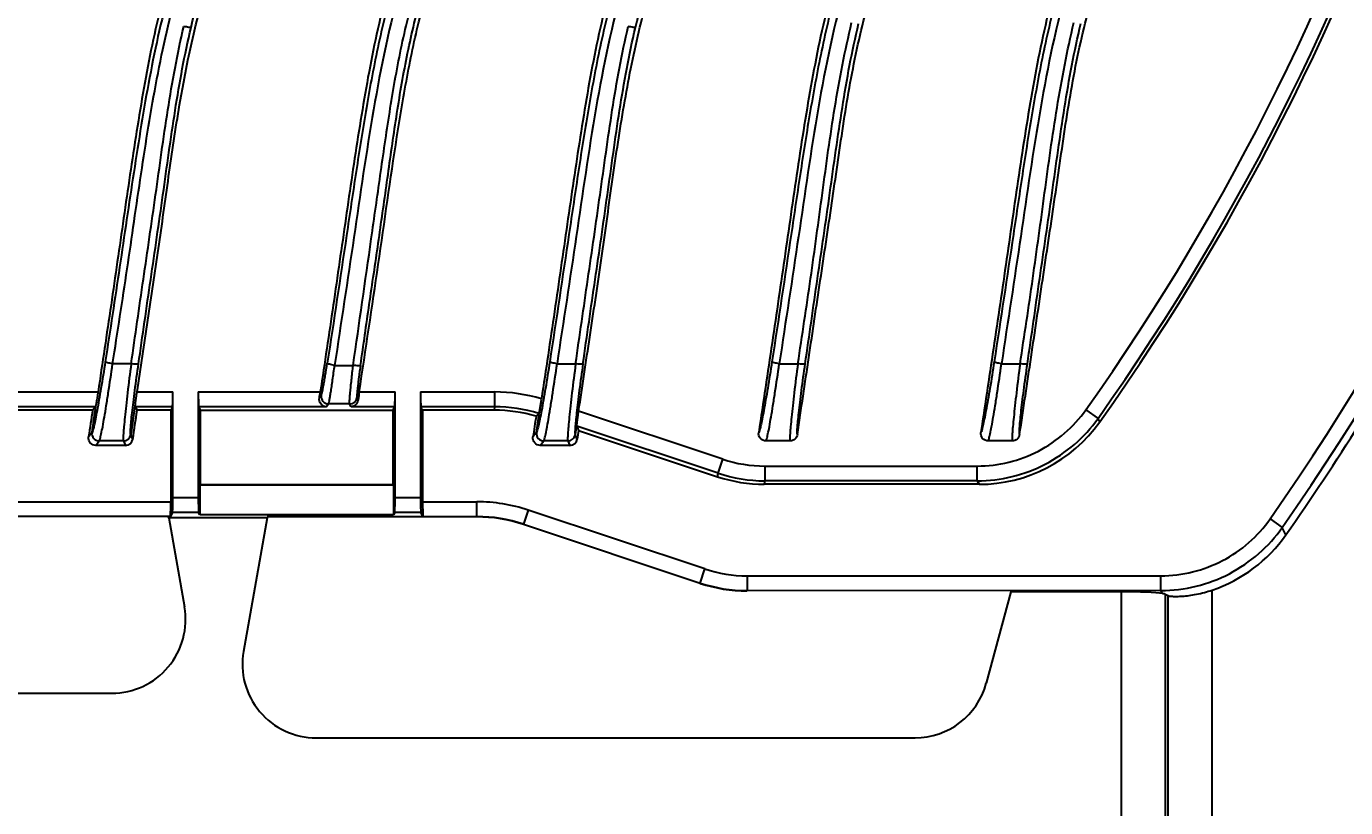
# Model space of a CAD drawing. Header units: millimetres. Extents: x 1205 to 2192, y -3369 to -2218.
# Drawn here: x 1909.9 to 1999.4, y -3177.8 to -3124.8 of the extents above; entities that cross this region are included whole.
import ezdxf

# ---------------------------------------------------------------- set-up
doc = ezdxf.new("R2010")
doc.units = ezdxf.units.MM
doc.header["$LTSCALE"] = 16.335
doc.header["$PDMODE"] = 3
doc.header["$PDSIZE"] = 0.3125
doc.linetypes.add('HIDDEN', pattern=[0.2, 0.1, -0.1])
doc.layers.get('0').update_dxf_attribs({"linetype": 'CONTINUOUS'})
doc.layers.get('Defpoints').update_dxf_attribs({"linetype": 'CONTINUOUS'})
doc.layers.add('DEFAULT_2', color=8, linetype='HIDDEN')
doc.layers.add('DIM', color=3, linetype='CONTINUOUS')
doc.styles.get("Standard").update_dxf_attribs({"font": 'txt', "width": 0.8})
doc.dimstyles.new('11', dxfattribs={"dimtxt": 10, "dimasz": 10, "dimexe": 0, "dimexo": 0, "dimgap": 0, "dimtad": 0, "dimzin": 0, "dimdsep": 46, "dimtxsty": 'Standard', "dimcen": 0, "dimclrd": 4, "dimclre": 4, "dimclrt": 6, "dimazin": 0, "dimtfac": 1, "dimtofl": 0, "dimtmove": 0, "dimatfit": 3, "dimfxl": 0, "dimtolj": 1, "dimtzin": 0, "dimarcsym": 0})

# ---------------------------------------------------------------- blocks, each defined once
blk = doc.blocks.new('*D209')
at = {"layer": 'Defpoints', "color": 0, "transparency": 16777216}
for p in [(1773.182, -3072.537), (2033.36, -3187.537), (2099.573, -3187.537)]:
    blk.add_point(p, dxfattribs=at)
at = {"layer": 'DIM', "color": 4, "lineweight": -2, "transparency": 16777216}
blk.add_line((2033.36, -3187.537), (2099.573, -3187.537), dxfattribs=at)
at = {"layer": 'DIM', "color": 6, "transparency": 16777216, "insert": (2109.173, -3187.537), "char_height": 6, "attachment_point": 5}
blk.add_mtext('\\A1;115.00', dxfattribs=at)
blk = doc.blocks.new('*D210')
at = {"layer": 'Defpoints', "color": 0, "transparency": 16777216}
for p in [(1773.182, -3072.537), (2039.182, -3232.537), (2099.573, -3232.537)]:
    blk.add_point(p, dxfattribs=at)
at = {"layer": 'DIM', "color": 4, "lineweight": -2, "transparency": 16777216}
blk.add_line((2039.182, -3232.537), (2099.573, -3232.537), dxfattribs=at)
at = {"layer": 'DIM', "color": 6, "transparency": 16777216, "insert": (2109.573, -3232.537), "char_height": 6, "attachment_point": 5}
blk.add_mtext('\\A1;160.00', dxfattribs=at)
blk = doc.blocks.new('*D212')
at = {"layer": 'Defpoints', "color": 0, "transparency": 16777216}
for p in [(1773.182, -3072.537), (2028.182, -3229.891), (2028.182, -3271.376)]:
    blk.add_point(p, dxfattribs=at)
at = {"layer": 'DIM', "color": 4, "lineweight": -2, "transparency": 16777216}
blk.add_line((2028.182, -3229.891), (2028.182, -3271.376), dxfattribs=at)
at = {"layer": 'DIM', "color": 6, "transparency": 16777216, "insert": (2028.182, -3282.576), "char_height": 6, "attachment_point": 5, "rotation": 90}
blk.add_mtext('\\A1;255.00', dxfattribs=at)

msp = doc.modelspace()

# ---------------------------------------------------------------- linework, layer by layer
at = {"color": 7, "linetype": 'Continuous'}
for p, q in [((1917.028, -3147.682), (1915.768, -3147.682)), ((1930.827, -3147.785), (1932.088, -3147.785)), ((1945.918, -3147.682), (1947.178, -3147.682)), ((1960.993, -3147.682), (1962.253, -3147.682)), ((1976.068, -3147.682), (1977.328, -3147.682)), ((1902.349, -3149.594), (1914.782, -3149.594)), ((1917.424, -3149.594), (1919.855, -3149.594)), ((1919.855, -3156.759), (1919.855, -3149.594)), ((1921.581, -3149.594), (1929.857, -3149.594)), ((1921.581, -3149.594), (1921.581, -3156.759)), ((1929.92, -3149.827), (1929.797, -3149.975)), ((1932.425, -3150.127), (1932.345, -3149.973)), ((1932.499, -3149.594), (1934.93, -3149.594)), ((1934.93, -3156.759), (1934.93, -3149.594)), ((1936.656, -3149.594), (1941.688, -3149.594)), ((1936.656, -3149.594), (1936.656, -3156.759)), ((1941.688, -3150.598), (1941.688, -3149.594)), ((1914.598, -3150.598), (1902.234, -3150.598)), ((1914.405, -3150.832), (1902.357, -3150.832)), ((1914.405, -3150.832), (1914.639, -3150.548)), ((1917.282, -3150.547), (1916.995, -3152.485)), ((1917.282, -3150.547), (1917.432, -3150.832)), ((1919.83, -3150.598), (1917.309, -3150.598)), ((1919.713, -3150.832), (1917.432, -3150.832)), ((1919.83, -3150.598), (1919.713, -3150.832)), ((1919.713, -3150.832), (1919.713, -3157.043)), ((1930.255, -3150.598), (1921.606, -3150.598)), ((1921.723, -3150.832), (1921.606, -3150.598)), ((1921.723, -3150.832), (1934.788, -3150.832)), ((1921.723, -3155.861), (1921.723, -3150.832)), ((1930.255, -3150.598), (1930.417, -3150.401)), ((1931.848, -3150.401), (1930.417, -3150.401)), ((1931.951, -3150.598), (1931.848, -3150.401)), ((1934.905, -3150.598), (1931.951, -3150.598)), ((1934.905, -3150.598), (1934.788, -3150.832)), ((1934.788, -3150.832), (1934.788, -3155.861)), ((1941.688, -3150.598), (1936.681, -3150.598)), ((1936.798, -3150.832), (1936.681, -3150.598)), ((1941.664, -3150.832), (1936.798, -3150.832)), ((1936.798, -3150.832), (1936.798, -3157.043)), ((1941.664, -3150.832), (1941.688, -3150.598)), ((1944.712, -3151.063), (1944.856, -3150.1)), ((1957.158, -3154.156), (1947.381, -3150.897)), ((1981.795, -3150.806), (1982.615, -3151.386)), ((1944.494, -3151.239), (1944.68, -3151.054)), ((1947.238, -3151.854), (1947.145, -3152.485)), ((1947.238, -3151.854), (1947.379, -3152.201)), ((1982.731, -3151.627), (1982.615, -3151.386)), ((1914.372, -3152.338), (1914.135, -3152.643)), ((1917.141, -3152.79), (1916.995, -3152.485)), ((1944.522, -3152.338), (1944.285, -3152.643)), ((1947.291, -3152.79), (1947.145, -3152.485)), ((1956.84, -3155.108), (1947.263, -3151.915)), ((1947.379, -3152.201), (1947.291, -3152.79)), ((1947.379, -3152.201), (1956.802, -3155.342)), ((1914.631, -3153.219), (1914.868, -3152.914)), ((1916.645, -3153.219), (1914.631, -3153.219)), ((1916.499, -3152.914), (1914.868, -3152.914)), ((1916.499, -3152.914), (1916.645, -3153.219)), ((1944.781, -3153.219), (1945.018, -3152.914)), ((1946.795, -3153.219), (1944.781, -3153.219)), ((1946.649, -3152.914), (1945.018, -3152.914)), ((1946.649, -3152.914), (1946.795, -3153.219)), ((1961.724, -3152.914), (1960.093, -3152.914)), ((1976.799, -3152.914), (1975.168, -3152.914)), ((1956.84, -3155.108), (1957.158, -3154.156)), ((1956.802, -3155.342), (1956.84, -3155.108)), ((1960.014, -3154.619), (1974.423, -3154.619)), ((1960.014, -3154.619), (1960.014, -3155.623)), ((1974.423, -3155.623), (1974.423, -3154.619)), ((1921.691, -3155.924), (1921.723, -3155.861)), ((1934.819, -3155.924), (1921.691, -3155.924)), ((1921.691, -3155.924), (1921.691, -3157.934)), ((1921.723, -3155.861), (1934.788, -3155.861)), ((1934.788, -3155.861), (1934.819, -3155.924)), ((1934.819, -3155.924), (1934.819, -3157.934)), ((1960.014, -3155.623), (1959.976, -3155.857)), ((1974.545, -3155.857), (1959.976, -3155.857)), ((1974.423, -3155.623), (1960.014, -3155.623)), ((1974.423, -3155.623), (1974.545, -3155.857)), ((1742.833, -3157.043), (1919.713, -3157.043)), ((1919.855, -3156.759), (1921.581, -3156.759)), ((1934.93, -3156.759), (1936.656, -3156.759)), ((1936.798, -3157.043), (1940.473, -3157.043)), ((1940.473, -3158.047), (1940.473, -3157.043)), ((1919.688, -3158.047), (1742.858, -3158.047)), ((1926.248, -3158.134), (1919.576, -3158.134)), ((1919.576, -3158.134), (1920.641, -3164.171)), ((1921.606, -3157.762), (1919.83, -3157.762)), ((1921.691, -3157.934), (1921.606, -3157.762)), ((1934.819, -3157.934), (1921.691, -3157.934)), ((1926.248, -3158.134), (1924.65, -3167.196)), ((1940.469, -3158.071), (1926.259, -3158.071)), ((1934.905, -3157.762), (1934.819, -3157.934)), ((1936.681, -3157.762), (1934.905, -3157.762)), ((1936.823, -3158.047), (1936.681, -3157.762)), ((1940.469, -3158.071), (1940.473, -3158.047)), ((1943.964, -3157.61), (1943.647, -3158.562)), ((1955.949, -3161.605), (1943.964, -3157.61)), ((1943.647, -3158.562), (1943.643, -3158.586)), ((1955.628, -3162.581), (1943.643, -3158.586)), ((1994.294, -3158.205), (1995.117, -3158.78)), ((1995.364, -3159.285), (1995.117, -3158.78)), ((1955.632, -3162.557), (1955.949, -3161.605)), ((1955.628, -3162.581), (1955.632, -3162.557)), ((1958.805, -3162.068), (1986.887, -3162.068)), ((1958.805, -3162.068), (1958.805, -3163.072)), ((1986.887, -3163.072), (1986.887, -3162.068)), ((1986.887, -3163.072), (1958.801, -3163.096)), ((1958.805, -3163.072), (1958.801, -3163.096)), ((1976.694, -3163.159), (1975.032, -3169.359)), ((1984.183, -3163.159), (1976.694, -3163.159)), ((1984.183, -3163.159), (1984.183, -3216.178)), ((1986.985, -3163.26), (1986.887, -3163.072)), ((1987.172, -3163.301), (1987.172, -3216.179)), ((1987.369, -3224.65), (1987.369, -3163.416)), ((1990.358, -3240.299), (1990.358, -3163.036)), ((1899.064, -3170.039), (1915.717, -3170.039)), ((1929.574, -3173.064), (1970.203, -3173.064))]:
    msp.add_line(p, q, dxfattribs=at)
for centre, radius, start, end in [((1850.061, -3057.537), 176.894, 325.08661, 34.91339), ((1850.061, -3057.537), 175.89, 325.08661, 34.91339), ((1850.061, -3057.537), 162.413, 324.70131, 35.29869), ((1850.061, -3057.537), 162.648, 324.65576, 35.34424), ((1850.061, -3057.537), 161.41, 324.70131, 35.29869), ((1903.001, -3145.584), 27.154, 350.69295, 351.50683), ((1930.418, -3149.898), 0.503, 171.86914, 269.86348), ((1931.847, -3149.898), 0.503, 270.07788, 351.43512), ((1956.572, -3153.192), 24.34, 171.49929, 172.76622), ((1941.694, -3160.591), 10.997, 73.25827, 90.03298), ((1941.657, -3160.919), 10.087, 73.66473, 89.95838), ((1941.694, -3160.593), 9.995, 72.61839, 90.03544), ((1974.545, -3145.822), 10.035, 269.99588, 324.65988), ((1850.061, -3057.537), 177.386, 324.99861, 327.92118), ((1914.87, -3152.41), 0.503, 171.88432, 269.86133), ((1916.497, -3152.409), 0.503, 270.07026, 351.4021), ((1945.02, -3152.41), 0.503, 171.88449, 269.8602), ((1916.645, -3152.717), 0.502, 269.99965, 351.61541), ((1946.795, -3152.717), 0.502, 269.99958, 351.61454), ((1960.016, -3145.572), 9.047, 251.58099, 269.98406), ((1960.025, -3145.519), 10.103, 251.62681, 269.93825), ((1940.462, -3168.154), 11.111, 71.62431, 89.94074), ((1940.463, -3168.145), 10.098, 71.62181, 89.94324), ((1987.144, -3153.53), 10.035, 288.68039, 325.00283), ((1958.815, -3152.978), 9.091, 251.62431, 269.94074), ((1958.816, -3152.969), 10.103, 251.62681, 269.93825), ((2003.839, -3134.944), 32.893, 239.55537, 239.9543), ((1915.717, -3165.039), 5, 270, 10), ((1929.574, -3168.064), 5, 170, 270), ((1970.203, -3168.064), 5, 270, 345)]:
    msp.add_arc(centre, radius, start, end, dxfattribs=at)
for centre, major_axis, ratio, start_param, end_param in [((1919.829, -3149.594), (0, 1.005), 0.026186, -3.089233, -1.570796), ((1921.607, -3149.594), (0, 1.005), 0.026186, -4.712389, -3.193953), ((1934.904, -3149.594), (0, 1.005), 0.026186, -3.089233, -1.570796), ((1936.682, -3149.594), (0, 1.005), 0.026186, 1.570796, 3.089233), ((3561.636, -3396.615), (1649.642, 229.679), 0.999338, 2.854956, 2.856055), ((-3294.599, -2375.055), (-4145.301, 3254.93), 0.999193, -2.623723, -2.623347), ((3492.654, -3381.938), (1552.484, 200.137), 0.999342, 2.865287, 2.866193), ((1959.981, -3145.793), (1.612, 9.934), 0.998594, -3.302246, -2.98094), ((1919.687, -3157.043), (0, 1.005), 0.026186, -3.089233, -1.570796), ((1919.829, -3156.759), (0, 1.005), 0.026186, 3.193953, 4.712389), ((1921.607, -3156.759), (0, 1.005), 0.026186, -4.712389, -3.193953), ((1934.904, -3156.759), (0, 1.005), 0.026186, -3.089233, -1.570796), ((1936.682, -3156.759), (0, 1.005), 0.026186, -4.712389, -3.193953), ((1936.824, -3157.043), (0, 1.005), 0.026186, 1.570796, 3.089233), ((1940.465, -3168.135), (1.612, 9.934), 0.998594, -0.160653, 0.160653), ((1958.806, -3153.032), (-1.612, -9.934), 0.998594, -0.160653, 0.160653), ((1984.183, -3163.316), (3, 0), 0.052408, 0.365703, 1.570796)]:
    msp.add_ellipse(centre, major_axis=major_axis, ratio=ratio, start_param=start_param, end_param=end_param, dxfattribs=at)
for points, knots in [([(1920.513, -3057.537), (1920.513, -3061.508), (1920.278, -3067.468), (1919.496, -3075.373), (1918.808, -3080.291), (1918.148, -3084.207), (1917.599, -3087.135), (1916.982, -3090.05), (1916.296, -3092.949), (1915.68, -3095.354), (1915.196, -3097.28), (1914.829, -3098.724), (1914.427, -3100.159), (1913.803, -3102.045), (1912.831, -3104.336), (1911.383, -3106.944), (1909.312, -3110.331), (1907.353, -3113.796), (1905.792, -3117.452), (1904.501, -3121.211), (1903.299, -3126.037), (1902.299, -3131.911), (1901.435, -3137.805), (1900.592, -3143.703), (1900, -3147.63), (1899.707, -3149.594)], [0, 0, 0, 0, 0.124973, 0.187471, 0.24997, 0.28122, 0.312471, 0.343723, 0.374972, 0.40622, 0.421852, 0.437485, 0.453109, 0.468735, 0.500006, 0.531254, 0.562515, 0.625002, 0.656254, 0.687514, 0.750001, 0.812499, 0.874999, 0.9375, 1, 1, 1, 1]), ([(1935.588, -3057.537), (1935.588, -3061.508), (1935.353, -3067.468), (1934.571, -3075.373), (1933.883, -3080.291), (1933.223, -3084.207), (1932.674, -3087.135), (1932.057, -3090.05), (1931.371, -3092.949), (1930.755, -3095.354), (1930.271, -3097.28), (1929.904, -3098.724), (1929.502, -3100.159), (1928.878, -3102.045), (1927.906, -3104.336), (1926.458, -3106.944), (1924.387, -3110.331), (1922.428, -3113.796), (1920.867, -3117.452), (1919.576, -3121.211), (1918.374, -3126.037), (1917.374, -3131.911), (1916.51, -3137.805), (1915.667, -3143.703), (1915.075, -3147.63), (1914.782, -3149.594)], [0, 0, 0, 0, 0.124973, 0.187471, 0.24997, 0.28122, 0.312471, 0.343723, 0.374972, 0.40622, 0.421852, 0.437485, 0.453109, 0.468735, 0.500006, 0.531254, 0.562515, 0.625002, 0.656254, 0.687514, 0.750001, 0.812499, 0.874999, 0.9375, 1, 1, 1, 1]), ([(1950.663, -3057.537), (1950.663, -3061.508), (1950.428, -3067.468), (1949.646, -3075.373), (1948.958, -3080.291), (1948.298, -3084.207), (1947.749, -3087.135), (1947.132, -3090.05), (1946.446, -3092.949), (1945.83, -3095.354), (1945.346, -3097.28), (1944.979, -3098.724), (1944.577, -3100.159), (1943.953, -3102.045), (1942.981, -3104.336), (1941.533, -3106.944), (1939.462, -3110.331), (1937.503, -3113.796), (1935.942, -3117.452), (1934.651, -3121.211), (1933.449, -3126.037), (1932.449, -3131.911), (1931.585, -3137.805), (1930.742, -3143.703), (1930.15, -3147.63), (1929.857, -3149.594)], [0, 0, 0, 0, 0.124973, 0.187471, 0.24997, 0.28122, 0.312471, 0.343723, 0.374972, 0.40622, 0.421852, 0.437485, 0.453109, 0.468735, 0.500006, 0.531254, 0.562515, 0.625002, 0.656254, 0.687514, 0.750001, 0.812499, 0.874999, 0.9375, 1, 1, 1, 1]), ([(1965.738, -3057.537), (1965.738, -3061.527), (1965.501, -3067.517), (1964.711, -3075.461), (1964.016, -3080.403), (1963.349, -3084.338), (1962.796, -3087.28), (1962.171, -3090.208), (1961.478, -3093.12), (1960.861, -3095.537), (1960.371, -3097.472), (1959.999, -3098.923), (1959.589, -3100.363), (1958.948, -3102.254), (1957.947, -3104.546), (1956.48, -3107.159), (1954.918, -3109.713), (1953.417, -3112.304), (1952.064, -3114.977), (1950.908, -3117.742), (1949.634, -3121.528), (1948.456, -3126.384), (1947.466, -3132.289), (1946.603, -3138.214), (1945.752, -3144.14), (1945.157, -3148.087), (1944.862, -3150.06)], [0, 0, 0, 0, 0.12497, 0.187467, 0.249964, 0.281214, 0.312464, 0.343715, 0.374963, 0.40621, 0.421843, 0.437479, 0.453102, 0.468725, 0.499995, 0.531245, 0.562503, 0.593752, 0.625009, 0.656262, 0.687519, 0.750006, 0.812503, 0.875002, 0.937501, 1, 1, 1, 1]), ([(1980.813, -3057.537), (1980.813, -3061.623), (1980.564, -3067.757), (1979.736, -3075.889), (1979.006, -3080.947), (1978.312, -3084.975), (1977.727, -3087.985), (1977.067, -3090.978), (1976.344, -3093.957), (1975.583, -3096.927), (1974.963, -3099.408), (1974.354, -3101.36), (1973.615, -3103.267), (1972.467, -3105.555), (1970.918, -3108.203), (1969.338, -3110.83), (1967.851, -3113.513), (1966.554, -3116.294), (1965.479, -3119.168), (1964.589, -3122.104), (1963.861, -3125.084), (1963.06, -3129.093), (1962.262, -3134.14), (1961.396, -3140.209), (1960.507, -3146.275), (1959.897, -3150.316), (1959.597, -3152.338)], [0, 0, 0, 0, 0.124963, 0.187457, 0.249952, 0.2812, 0.31245, 0.343701, 0.374938, 0.406191, 0.437485, 0.453098, 0.468701, 0.499979, 0.531252, 0.562492, 0.59375, 0.624998, 0.65626, 0.687516, 0.718767, 0.750018, 0.812513, 0.875009, 0.937504, 1, 1, 1, 1]), ([(1995.888, -3057.537), (1995.888, -3061.623), (1995.639, -3067.757), (1994.811, -3075.889), (1994.081, -3080.947), (1993.387, -3084.975), (1992.802, -3087.985), (1992.142, -3090.978), (1991.419, -3093.957), (1990.658, -3096.927), (1990.038, -3099.408), (1989.429, -3101.36), (1988.69, -3103.267), (1987.542, -3105.555), (1985.993, -3108.203), (1984.413, -3110.83), (1982.926, -3113.513), (1981.629, -3116.294), (1980.554, -3119.168), (1979.664, -3122.104), (1978.936, -3125.084), (1978.135, -3129.093), (1977.337, -3134.14), (1976.471, -3140.209), (1975.582, -3146.275), (1974.972, -3150.316), (1974.672, -3152.338)], [0, 0, 0, 0, 0.124963, 0.187457, 0.249952, 0.2812, 0.31245, 0.343701, 0.374938, 0.406191, 0.437485, 0.453098, 0.468701, 0.499979, 0.531252, 0.562492, 0.59375, 0.624998, 0.65626, 0.687516, 0.718767, 0.750018, 0.812513, 0.875009, 0.937504, 1, 1, 1, 1]), ([(1930.437, -3098.02), (1930.166, -3099.065), (1929.733, -3100.624), (1929, -3102.65), (1928.342, -3104.128), (1927.587, -3105.574), (1926.499, -3107.492), (1925.056, -3109.867), (1923.367, -3112.746), (1921.409, -3116.698), (1919.615, -3121.878), (1918.21, -3128.255), (1917.196, -3134.686), (1916.245, -3141.118), (1915.601, -3145.403), (1915.271, -3147.542)], [0, 0, 0, 0, 0.061923, 0.092638, 0.123462, 0.154625, 0.186153, 0.249932, 0.313973, 0.377483, 0.502614, 0.627082, 0.751562, 0.875887, 1, 1, 1, 1]), ([(1915.768, -3147.682), (1916.103, -3145.536), (1916.773, -3141.242), (1917.684, -3134.784), (1918.713, -3128.337), (1919.885, -3123.011), (1921.208, -3118.853), (1922.441, -3115.817), (1923.913, -3112.89), (1925.554, -3110.054), (1927.244, -3107.248), (1928.842, -3104.384), (1930.113, -3101.355), (1930.694, -3099.243), (1930.923, -3098.175)], [0, 0, 0, 0, 0.124565, 0.249268, 0.374103, 0.499056, 0.561597, 0.624173, 0.68678, 0.749408, 0.812051, 0.874709, 0.937346, 1, 1, 1, 1]), ([(1902.349, -3149.594), (1902.59, -3147.971), (1903.083, -3144.726), (1903.819, -3139.857), (1904.487, -3134.979), (1905.439, -3128.486), (1906.849, -3122.04), (1909.248, -3115.912), (1910.777, -3112.995), (1911.616, -3111.584)], [0, 0, 0, 0, 0.124971, 0.249941, 0.374913, 0.499883, 0.749829, 0.874927, 1, 1, 1, 1]), ([(1906.015, -3124.851), (1906.571, -3122.517), (1907.62, -3119.052), (1909.54, -3114.611), (1910.724, -3112.481), (1911.348, -3111.425)], [0, 0, 0, 0, 0.496471, 0.746181, 1, 1, 1, 1]), ([(1917.424, -3149.594), (1917.665, -3147.971), (1918.158, -3144.726), (1918.894, -3139.857), (1919.562, -3134.979), (1920.514, -3128.486), (1921.924, -3122.04), (1924.323, -3115.912), (1925.852, -3112.995), (1926.691, -3111.584)], [0, 0, 0, 0, 0.124971, 0.249941, 0.374913, 0.499883, 0.749829, 0.874927, 1, 1, 1, 1]), ([(1921.09, -3124.851), (1921.646, -3122.517), (1922.695, -3119.052), (1924.615, -3114.611), (1925.799, -3112.481), (1926.423, -3111.425)], [0, 0, 0, 0, 0.496471, 0.746181, 1, 1, 1, 1]), ([(1947.381, -3150.897), (1947.63, -3149.219), (1948.139, -3145.866), (1948.898, -3140.835), (1949.589, -3135.794), (1950.322, -3130.758), (1951.264, -3125.753), (1952.565, -3120.822), (1954.399, -3116.06), (1955.974, -3113.043), (1956.841, -3111.584)], [0, 0, 0, 0, 0.12495, 0.249896, 0.37483, 0.499776, 0.624843, 0.74986, 0.874937, 1, 1, 1, 1]), ([(1951.24, -3124.851), (1951.796, -3122.517), (1952.845, -3119.052), (1954.765, -3114.611), (1955.949, -3112.481), (1956.573, -3111.425)], [0, 0, 0, 0, 0.496471, 0.746181, 1, 1, 1, 1]), ([(1962.22, -3152.485), (1962.479, -3150.741), (1962.997, -3147.252), (1963.774, -3142.018), (1964.433, -3137.658), (1964.94, -3134.168), (1965.443, -3130.676), (1966.186, -3126.328), (1967.3, -3122.053), (1968.448, -3118.716), (1969.774, -3115.445), (1971.015, -3113.1), (1971.916, -3111.584)], [0, 0, 0, 0, 0.124999, 0.249998, 0.374996, 0.437496, 0.499996, 0.624997, 0.749983, 0.812508, 0.875024, 1, 1, 1, 1]), ([(1977.295, -3152.485), (1977.556, -3150.73), (1978.077, -3147.22), (1978.859, -3141.955), (1979.521, -3137.569), (1980.031, -3134.057), (1980.538, -3130.545), (1981.292, -3126.171), (1982.427, -3121.874), (1983.595, -3118.522), (1984.945, -3115.237), (1986.211, -3112.887), (1987.122, -3111.365)], [0, 0, 0, 0, 0.124999, 0.249997, 0.374995, 0.437496, 0.499995, 0.624996, 0.749981, 0.812508, 0.875025, 1, 1, 1, 1]), ([(1938.144, -3113.389), (1936.771, -3116.014), (1935.183, -3120.205), (1933.773, -3125.948), (1932.963, -3130.291), (1932.284, -3134.638), (1931.422, -3140.423), (1930.775, -3144.759), (1930.33, -3147.645)], [0, 0, 0, 0, 0.251892, 0.37769, 0.502702, 0.627338, 0.751723, 1, 1, 1, 1]), ([(1953.229, -3113.37), (1951.858, -3115.988), (1950.27, -3120.167), (1948.859, -3125.894), (1948.049, -3130.227), (1947.37, -3134.564), (1946.51, -3140.336), (1945.865, -3144.662), (1945.421, -3147.542)], [0, 0, 0, 0, 0.251832, 0.377627, 0.50266, 0.627309, 0.751704, 1, 1, 1, 1]), ([(1968.304, -3113.371), (1966.932, -3115.988), (1965.345, -3120.167), (1963.934, -3125.895), (1963.124, -3130.228), (1962.445, -3134.564), (1961.584, -3140.337), (1960.94, -3144.662), (1960.496, -3147.542)], [0, 0, 0, 0, 0.251831, 0.377627, 0.502659, 0.627308, 0.751704, 1, 1, 1, 1]), ([(1983.379, -3113.371), (1982.007, -3115.988), (1980.42, -3120.167), (1979.009, -3125.895), (1978.199, -3130.228), (1977.52, -3134.564), (1976.659, -3140.337), (1976.015, -3144.662), (1975.571, -3147.542)], [0, 0, 0, 0, 0.251831, 0.377627, 0.502659, 0.627308, 0.751704, 1, 1, 1, 1]), ([(1938.606, -3113.671), (1937.236, -3116.264), (1935.133, -3121.792), (1933.384, -3130.419), (1932.152, -3139.113), (1931.262, -3144.895), (1930.827, -3147.785)], [0, 0, 0, 0, 0.250363, 0.500564, 0.750469, 1, 1, 1, 1]), ([(1932.088, -3147.785), (1932.498, -3144.924), (1933.118, -3140.632), (1933.923, -3134.903), (1934.547, -3130.604), (1935.278, -3126.317), (1936.319, -3122.087), (1937.718, -3117.959), (1938.918, -3115.306), (1939.599, -3114.023)], [0, 0, 0, 0, 0.249418, 0.374255, 0.499228, 0.624261, 0.749384, 0.874681, 1, 1, 1, 1]), ([(1953.691, -3113.652), (1953.006, -3114.947), (1951.791, -3117.621), (1949.934, -3123.181), (1948.468, -3130.359), (1947.24, -3139.03), (1946.351, -3144.798), (1945.918, -3147.682)], [0, 0, 0, 0, 0.125341, 0.250611, 0.500729, 0.75055, 1, 1, 1, 1]), ([(1968.766, -3113.653), (1968.08, -3114.948), (1966.866, -3117.622), (1965.009, -3123.181), (1963.543, -3130.359), (1962.315, -3139.03), (1961.426, -3144.798), (1960.993, -3147.682)], [0, 0, 0, 0, 0.125341, 0.250611, 0.500729, 0.75055, 1, 1, 1, 1]), ([(1983.841, -3113.653), (1983.155, -3114.948), (1981.941, -3117.622), (1980.084, -3123.181), (1978.618, -3130.359), (1977.39, -3139.03), (1976.501, -3144.798), (1976.068, -3147.682)], [0, 0, 0, 0, 0.125341, 0.250611, 0.500729, 0.75055, 1, 1, 1, 1]), ([(1932.499, -3149.594), (1932.928, -3146.708), (1933.817, -3140.94), (1934.805, -3133.712), (1935.762, -3127.953), (1936.684, -3123.669), (1937.964, -3119.475), (1939.076, -3116.769), (1939.695, -3115.447)], [0, 0, 0, 0, 0.249938, 0.499856, 0.6249, 0.749892, 0.874957, 1, 1, 1, 1]), ([(1932.585, -3147.793), (1932.783, -3146.411), (1933.181, -3143.647), (1933.79, -3139.5), (1934.383, -3135.35), (1934.956, -3131.206), (1935.639, -3127.1), (1936.56, -3123.063), (1937.796, -3119.118), (1938.838, -3116.566), (1939.421, -3115.317)], [0, 0, 0, 0, 0.125707, 0.251525, 0.377455, 0.503229, 0.628172, 0.752184, 0.87584, 1, 1, 1, 1]), ([(1917.028, -3147.682), (1917.302, -3145.769), (1917.855, -3141.943), (1918.698, -3136.203), (1919.474, -3130.461), (1920.156, -3126.655), (1920.602, -3124.782)], [0, 0, 0, 0, 0.250024, 0.500302, 0.750758, 1, 1, 1, 1]), ([(1917.524, -3147.69), (1917.799, -3145.779), (1918.352, -3141.956), (1919.194, -3136.223), (1919.969, -3130.499), (1920.647, -3126.711), (1921.09, -3124.851)], [0, 0, 0, 0, 0.250489, 0.501295, 0.751825, 1, 1, 1, 1]), ([(1921.09, -3124.851), (1921.087, -3124.855), (1921.07, -3124.857), (1921.021, -3124.859), (1920.918, -3124.846), (1920.772, -3124.82), (1920.66, -3124.796), (1920.602, -3124.782)], [0, 0, 0, 0, 0.02951, 0.091041, 0.310739, 0.639065, 1, 1, 1, 1]), ([(1947.178, -3147.682), (1947.452, -3145.769), (1948.005, -3141.943), (1948.848, -3136.203), (1949.624, -3130.461), (1950.306, -3126.655), (1950.752, -3124.782)], [0, 0, 0, 0, 0.250024, 0.500302, 0.750758, 1, 1, 1, 1]), ([(1947.674, -3147.69), (1947.949, -3145.779), (1948.502, -3141.956), (1949.344, -3136.223), (1950.119, -3130.499), (1950.797, -3126.711), (1951.24, -3124.851)], [0, 0, 0, 0, 0.250489, 0.501295, 0.751825, 1, 1, 1, 1]), ([(1951.24, -3124.851), (1951.237, -3124.855), (1951.22, -3124.857), (1951.171, -3124.859), (1951.068, -3124.846), (1950.922, -3124.82), (1950.81, -3124.796), (1950.752, -3124.782)], [0, 0, 0, 0, 0.02951, 0.091041, 0.310739, 0.639065, 1, 1, 1, 1]), ([(1962.253, -3147.682), (1962.547, -3145.753), (1963.131, -3141.892), (1963.92, -3136.087), (1964.707, -3130.275), (1965.454, -3126.431), (1965.901, -3124.526)], [0, 0, 0, 0, 0.249637, 0.499518, 0.74965, 1, 1, 1, 1]), ([(1962.749, -3147.69), (1963.027, -3145.757), (1963.587, -3141.89), (1964.437, -3136.091), (1965.224, -3130.303), (1965.92, -3126.473), (1966.377, -3124.594)], [0, 0, 0, 0, 0.250494, 0.501301, 0.751962, 1, 1, 1, 1]), ([(1977.328, -3147.682), (1977.622, -3145.753), (1978.206, -3141.892), (1978.995, -3136.087), (1979.782, -3130.275), (1980.529, -3126.431), (1980.976, -3124.526)], [0, 0, 0, 0, 0.249637, 0.499518, 0.74965, 1, 1, 1, 1]), ([(1977.824, -3147.69), (1978.102, -3145.757), (1978.662, -3141.89), (1979.512, -3136.091), (1980.299, -3130.303), (1980.995, -3126.473), (1981.452, -3124.594)], [0, 0, 0, 0, 0.250494, 0.501301, 0.751962, 1, 1, 1, 1]), ([(1915.271, -3147.542), (1915.178, -3148.144), (1915.039, -3149.015), (1914.849, -3150.12), (1914.723, -3150.82), (1914.61, -3151.401), (1914.518, -3151.85), (1914.44, -3152.144), (1914.401, -3152.296), (1914.372, -3152.338)], [0, 0, 0, 0, 0.374381, 0.54161, 0.688726, 0.811394, 0.905798, 0.968982, 1, 1, 1, 1]), ([(1914.868, -3152.914), (1914.88, -3152.898), (1914.898, -3152.847), (1914.927, -3152.75), (1914.962, -3152.608), (1915.022, -3152.337), (1915.106, -3151.898), (1915.219, -3151.262), (1915.346, -3150.497), (1915.535, -3149.289), (1915.675, -3148.339), (1915.768, -3147.682)], [0, 0, 0, 0, 0.010913, 0.030167, 0.057638, 0.093108, 0.187055, 0.310003, 0.457813, 0.624943, 1, 1, 1, 1]), ([(1915.767, -3147.682), (1915.706, -3147.672), (1915.589, -3147.651), (1915.437, -3147.617), (1915.334, -3147.584), (1915.287, -3147.56), (1915.272, -3147.547), (1915.271, -3147.542)], [0, 0, 0, 0, 0.356256, 0.681394, 0.902608, 0.966765, 1, 1, 1, 1]), ([(1917.028, -3147.682), (1916.941, -3148.338), (1916.821, -3149.288), (1916.681, -3150.497), (1916.599, -3151.263), (1916.538, -3151.899), (1916.503, -3152.338), (1916.489, -3152.609), (1916.484, -3152.75), (1916.488, -3152.846), (1916.492, -3152.898), (1916.499, -3152.914)], [0, 0, 0, 0, 0.377437, 0.545452, 0.693739, 0.816497, 0.909666, 0.944566, 0.97137, 0.989876, 1, 1, 1, 1]), ([(1916.995, -3152.485), (1916.989, -3152.468), (1916.984, -3152.42), (1916.98, -3152.273), (1916.997, -3151.992), (1917.035, -3151.546), (1917.096, -3150.964), (1917.179, -3150.263), (1917.319, -3149.158), (1917.439, -3148.29), (1917.525, -3147.69)], [0, 0, 0, 0, 0.010918, 0.029706, 0.091664, 0.18536, 0.307904, 0.455417, 0.62344, 1, 1, 1, 1]), ([(1917.525, -3147.69), (1917.518, -3147.704), (1917.453, -3147.71), (1917.356, -3147.715), (1917.199, -3147.703), (1917.087, -3147.69), (1917.028, -3147.682)], [0, 0, 0, 0, 0.091045, 0.315017, 0.643554, 1, 1, 1, 1]), ([(1929.92, -3149.825), (1929.935, -3149.809), (1929.95, -3149.739), (1929.987, -3149.608), (1930.028, -3149.404), (1930.08, -3149.14), (1930.138, -3148.821), (1930.224, -3148.317), (1930.288, -3147.92), (1930.33, -3147.645)], [0, 0, 0, 0, 0.029368, 0.092318, 0.186631, 0.309202, 0.456516, 0.624214, 1, 1, 1, 1]), ([(1930.827, -3147.785), (1930.765, -3147.776), (1930.648, -3147.755), (1930.496, -3147.72), (1930.393, -3147.688), (1930.345, -3147.663), (1930.331, -3147.651), (1930.33, -3147.645)], [0, 0, 0, 0, 0.355646, 0.682075, 0.903245, 0.966946, 1, 1, 1, 1]), ([(1930.417, -3150.401), (1930.432, -3150.381), (1930.447, -3150.298), (1930.484, -3150.141), (1930.524, -3149.897), (1930.577, -3149.58), (1930.634, -3149.198), (1930.721, -3148.592), (1930.783, -3148.115), (1930.827, -3147.785)], [0, 0, 0, 0, 0.029065, 0.091343, 0.185286, 0.307777, 0.455172, 0.623148, 1, 1, 1, 1]), ([(1931.848, -3150.401), (1931.838, -3150.379), (1931.845, -3150.297), (1931.845, -3150.14), (1931.866, -3149.897), (1931.892, -3149.58), (1931.93, -3149.197), (1931.994, -3148.591), (1932.047, -3148.114), (1932.088, -3147.785)], [0, 0, 0, 0, 0.027759, 0.089087, 0.182485, 0.304875, 0.452623, 0.621283, 1, 1, 1, 1]), ([(1932.585, -3147.793), (1932.579, -3147.807), (1932.513, -3147.813), (1932.416, -3147.818), (1932.26, -3147.806), (1932.147, -3147.793), (1932.088, -3147.785)], [0, 0, 0, 0, 0.091084, 0.315053, 0.642645, 1, 1, 1, 1]), ([(1932.585, -3147.793), (1932.545, -3148.067), (1932.49, -3148.464), (1932.427, -3148.968), (1932.389, -3149.288), (1932.363, -3149.552), (1932.342, -3149.756), (1932.342, -3149.886), (1932.334, -3149.956), (1932.345, -3149.973)], [0, 0, 0, 0, 0.37851, 0.547181, 0.694955, 0.817323, 0.910808, 0.972405, 1, 1, 1, 1]), ([(1945.421, -3147.542), (1945.328, -3148.144), (1945.189, -3149.015), (1944.999, -3150.12), (1944.873, -3150.82), (1944.76, -3151.401), (1944.668, -3151.85), (1944.59, -3152.144), (1944.551, -3152.296), (1944.522, -3152.338)], [0, 0, 0, 0, 0.374379, 0.541607, 0.688723, 0.811391, 0.905794, 0.968979, 1, 1, 1, 1]), ([(1945.018, -3152.914), (1945.03, -3152.898), (1945.048, -3152.847), (1945.077, -3152.75), (1945.112, -3152.608), (1945.172, -3152.337), (1945.256, -3151.898), (1945.369, -3151.262), (1945.496, -3150.497), (1945.685, -3149.289), (1945.825, -3148.339), (1945.918, -3147.682)], [0, 0, 0, 0, 0.010913, 0.030167, 0.057638, 0.093108, 0.187055, 0.310003, 0.457813, 0.624943, 1, 1, 1, 1]), ([(1945.918, -3147.682), (1945.856, -3147.672), (1945.739, -3147.651), (1945.587, -3147.617), (1945.483, -3147.584), (1945.436, -3147.56), (1945.422, -3147.547), (1945.421, -3147.542)], [0, 0, 0, 0, 0.355658, 0.682104, 0.903273, 0.966963, 1, 1, 1, 1]), ([(1947.178, -3147.682), (1947.091, -3148.339), (1946.971, -3149.288), (1946.831, -3150.498), (1946.749, -3151.263), (1946.688, -3151.899), (1946.653, -3152.337), (1946.639, -3152.608), (1946.634, -3152.75), (1946.638, -3152.846), (1946.642, -3152.898), (1946.649, -3152.914)], [0, 0, 0, 0, 0.377803, 0.545581, 0.693729, 0.816476, 0.909626, 0.944523, 0.971329, 0.989849, 1, 1, 1, 1]), ([(1947.675, -3147.69), (1947.588, -3148.29), (1947.468, -3149.158), (1947.328, -3150.263), (1947.246, -3150.964), (1947.185, -3151.546), (1947.15, -3151.949), (1947.136, -3152.199), (1947.131, -3152.33), (1947.134, -3152.421), (1947.138, -3152.469), (1947.145, -3152.485)], [0, 0, 0, 0, 0.376528, 0.544564, 0.692109, 0.814606, 0.908239, 0.943433, 0.970533, 0.989395, 1, 1, 1, 1]), ([(1947.675, -3147.69), (1947.668, -3147.704), (1947.603, -3147.71), (1947.506, -3147.715), (1947.349, -3147.703), (1947.237, -3147.69), (1947.178, -3147.682)], [0, 0, 0, 0, 0.091045, 0.315017, 0.643554, 1, 1, 1, 1]), ([(1960.496, -3147.542), (1960.403, -3148.144), (1960.264, -3149.014), (1960.074, -3150.119), (1959.948, -3150.82), (1959.835, -3151.401), (1959.743, -3151.85), (1959.665, -3152.144), (1959.626, -3152.296), (1959.597, -3152.338)], [0, 0, 0, 0, 0.374352, 0.541571, 0.688681, 0.811351, 0.905762, 0.96896, 1, 1, 1, 1]), ([(1960.093, -3152.914), (1960.105, -3152.898), (1960.123, -3152.847), (1960.152, -3152.75), (1960.187, -3152.608), (1960.247, -3152.336), (1960.331, -3151.897), (1960.444, -3151.262), (1960.571, -3150.496), (1960.76, -3149.289), (1960.9, -3148.339), (1960.993, -3147.682)], [0, 0, 0, 0, 0.010929, 0.030198, 0.057682, 0.093162, 0.187117, 0.310055, 0.457842, 0.624974, 1, 1, 1, 1]), ([(1960.993, -3147.682), (1960.931, -3147.672), (1960.814, -3147.651), (1960.662, -3147.617), (1960.558, -3147.584), (1960.511, -3147.56), (1960.497, -3147.547), (1960.496, -3147.542)], [0, 0, 0, 0, 0.355658, 0.682104, 0.903273, 0.966963, 1, 1, 1, 1]), ([(1962.253, -3147.682), (1962.166, -3148.338), (1962.046, -3149.287), (1961.906, -3150.495), (1961.824, -3151.261), (1961.763, -3151.897), (1961.728, -3152.336), (1961.714, -3152.608), (1961.709, -3152.749), (1961.712, -3152.846), (1961.717, -3152.897), (1961.724, -3152.914)], [0, 0, 0, 0, 0.377211, 0.545196, 0.693374, 0.81612, 0.909391, 0.944364, 0.971243, 0.98982, 1, 1, 1, 1]), ([(1962.22, -3152.485), (1962.214, -3152.469), (1962.209, -3152.421), (1962.205, -3152.275), (1962.222, -3151.994), (1962.26, -3151.549), (1962.321, -3150.967), (1962.403, -3150.266), (1962.544, -3149.16), (1962.664, -3148.291), (1962.75, -3147.69)], [0, 0, 0, 0, 0.010792, 0.02948, 0.091285, 0.184864, 0.307335, 0.454868, 0.623025, 1, 1, 1, 1]), ([(1962.75, -3147.69), (1962.743, -3147.704), (1962.678, -3147.71), (1962.581, -3147.715), (1962.424, -3147.703), (1962.312, -3147.69), (1962.253, -3147.682)], [0, 0, 0, 0, 0.091036, 0.315037, 0.643596, 1, 1, 1, 1]), ([(1975.571, -3147.542), (1975.478, -3148.144), (1975.339, -3149.014), (1975.149, -3150.119), (1975.023, -3150.82), (1974.91, -3151.401), (1974.818, -3151.85), (1974.74, -3152.144), (1974.701, -3152.296), (1974.672, -3152.338)], [0, 0, 0, 0, 0.374352, 0.541571, 0.688681, 0.811351, 0.905762, 0.96896, 1, 1, 1, 1]), ([(1975.168, -3152.914), (1975.18, -3152.898), (1975.198, -3152.847), (1975.227, -3152.75), (1975.262, -3152.608), (1975.322, -3152.336), (1975.406, -3151.897), (1975.519, -3151.262), (1975.646, -3150.496), (1975.835, -3149.289), (1975.975, -3148.339), (1976.068, -3147.682)], [0, 0, 0, 0, 0.010929, 0.030198, 0.057682, 0.093162, 0.187117, 0.310055, 0.457842, 0.624974, 1, 1, 1, 1]), ([(1976.068, -3147.682), (1976.006, -3147.672), (1975.889, -3147.651), (1975.737, -3147.617), (1975.633, -3147.584), (1975.586, -3147.56), (1975.572, -3147.547), (1975.571, -3147.542)], [0, 0, 0, 0, 0.355658, 0.682104, 0.903273, 0.966963, 1, 1, 1, 1]), ([(1977.328, -3147.682), (1977.241, -3148.338), (1977.121, -3149.287), (1976.981, -3150.495), (1976.899, -3151.261), (1976.838, -3151.897), (1976.803, -3152.336), (1976.789, -3152.608), (1976.784, -3152.749), (1976.787, -3152.846), (1976.792, -3152.897), (1976.799, -3152.914)], [0, 0, 0, 0, 0.377211, 0.545196, 0.693374, 0.81612, 0.909391, 0.944364, 0.971243, 0.98982, 1, 1, 1, 1]), ([(1977.295, -3152.485), (1977.289, -3152.469), (1977.284, -3152.421), (1977.28, -3152.275), (1977.297, -3151.994), (1977.335, -3151.549), (1977.396, -3150.967), (1977.478, -3150.266), (1977.619, -3149.16), (1977.739, -3148.291), (1977.825, -3147.69)], [0, 0, 0, 0, 0.010792, 0.02948, 0.091285, 0.184864, 0.307335, 0.454867, 0.623024, 1, 1, 1, 1]), ([(1977.825, -3147.69), (1977.818, -3147.704), (1977.753, -3147.71), (1977.656, -3147.715), (1977.499, -3147.703), (1977.387, -3147.69), (1977.328, -3147.682)], [0, 0, 0, 0, 0.091036, 0.315037, 0.643596, 1, 1, 1, 1]), ([(1914.782, -3149.594), (1914.763, -3149.718), (1914.727, -3149.948), (1914.681, -3150.22), (1914.647, -3150.4), (1914.628, -3150.496), (1914.611, -3150.557), (1914.604, -3150.59), (1914.598, -3150.598)], [0, 0, 0, 0, 0.367329, 0.684837, 0.809826, 0.906071, 0.970228, 1, 1, 1, 1]), ([(1917.309, -3150.598), (1917.304, -3150.589), (1917.308, -3150.557), (1917.309, -3150.495), (1917.319, -3150.4), (1917.338, -3150.219), (1917.373, -3149.947), (1917.406, -3149.717), (1917.424, -3149.594)], [0, 0, 0, 0, 0.028088, 0.090924, 0.186454, 0.311408, 0.630346, 1, 1, 1, 1]), ([(1930.255, -3150.598), (1930.134, -3150.588), (1929.858, -3150.446), (1929.771, -3150.132), (1929.797, -3149.975)], [0, 0, 0, 0, 0.432478, 1, 1, 1, 1]), ([(1932.425, -3150.127), (1932.409, -3150.257), (1932.29, -3150.489), (1932.056, -3150.59), (1931.951, -3150.598)], [0, 0, 0, 0, 0.552466, 1, 1, 1, 1]), ([(1944.856, -3150.1), (1944.838, -3150.219), (1944.803, -3150.44), (1944.759, -3150.7), (1944.726, -3150.871), (1944.709, -3150.961), (1944.692, -3151.017), (1944.686, -3151.048), (1944.68, -3151.054)], [0, 0, 0, 0, 0.372405, 0.690735, 0.814946, 0.909761, 0.972086, 1, 1, 1, 1]), ([(1947.263, -3151.915), (1947.26, -3151.906), (1947.263, -3151.872), (1947.264, -3151.808), (1947.274, -3151.71), (1947.294, -3151.527), (1947.33, -3151.252), (1947.363, -3151.021), (1947.381, -3150.897)], [0, 0, 0, 0, 0.030017, 0.094495, 0.191035, 0.316199, 0.633514, 1, 1, 1, 1]), ([(1974.423, -3154.619), (1975.14, -3154.614), (1976.579, -3154.443), (1978.606, -3153.673), (1980.407, -3152.463), (1981.377, -3151.387), (1981.795, -3150.806)], [0, 0, 0, 0, 0.250003, 0.499999, 0.749996, 1, 1, 1, 1]), ([(1974.423, -3155.623), (1976.003, -3155.622), (1979.206, -3154.837), (1981.7, -3152.677), (1982.615, -3151.386)], [0, 0, 0, 0, 0.499548, 1, 1, 1, 1]), ([(1914.631, -3153.219), (1914.492, -3153.219), (1914.199, -3153.089), (1914.115, -3152.781), (1914.135, -3152.643)], [0, 0, 0, 0, 0.499972, 1, 1, 1, 1]), ([(1944.781, -3153.219), (1944.642, -3153.219), (1944.349, -3153.089), (1944.265, -3152.78), (1944.285, -3152.642)], [0, 0, 0, 0, 0.499971, 1, 1, 1, 1]), ([(1946.648, -3152.912), (1946.764, -3152.912), (1946.999, -3152.817), (1947.127, -3152.599), (1947.145, -3152.485)], [0, 0, 0, 0, 0.50019, 1, 1, 1, 1]), ([(1960.093, -3152.914), (1959.954, -3152.914), (1959.661, -3152.784), (1959.577, -3152.475), (1959.597, -3152.338)], [0, 0, 0, 0, 0.499973, 1, 1, 1, 1]), ([(1962.22, -3152.485), (1962.203, -3152.601), (1962.082, -3152.826), (1961.84, -3152.914), (1961.724, -3152.914)], [0, 0, 0, 0, 0.500013, 1, 1, 1, 1]), ([(1975.168, -3152.914), (1975.029, -3152.914), (1974.736, -3152.784), (1974.652, -3152.475), (1974.672, -3152.338)], [0, 0, 0, 0, 0.499973, 1, 1, 1, 1]), ([(1977.295, -3152.485), (1977.278, -3152.601), (1977.157, -3152.826), (1976.915, -3152.914), (1976.799, -3152.914)], [0, 0, 0, 0, 0.500013, 1, 1, 1, 1]), ([(1986.887, -3162.068), (1987.608, -3162.063), (1989.057, -3161.89), (1991.097, -3161.109), (1992.905, -3159.883), (1993.876, -3158.794), (1994.294, -3158.205)], [0, 0, 0, 0, 0.250004, 0.5, 0.749997, 1, 1, 1, 1]), ([(1986.887, -3163.072), (1988.48, -3163.072), (1991.706, -3162.273), (1994.206, -3160.084), (1995.117, -3158.78)], [0, 0, 0, 0, 0.500408, 1, 1, 1, 1]), ([(1986.985, -3163.26), (1987.025, -3163.265), (1987.088, -3163.276), (1987.152, -3163.29), (1987.172, -3163.301)], [0, 0, 0, 0, 0.643301, 1, 1, 1, 1]), ([(1987.369, -3163.416), (1987.4, -3163.434), (1987.505, -3163.447), (1987.702, -3163.466), (1987.996, -3163.468), (1988.371, -3163.451), (1988.815, -3163.405), (1989.491, -3163.293), (1990.01, -3163.153), (1990.358, -3163.036)], [0, 0, 0, 0, 0.034272, 0.100928, 0.19837, 0.323235, 0.471535, 0.637901, 1, 1, 1, 1])]:
    msp.add_open_spline(points, degree=3, knots=knots, dxfattribs=at)
for points in [[(1914.372, -3152.338), (1914.461, -3151.741), (1914.549, -3151.144), (1914.639, -3150.548)], [(1944.522, -3152.338), (1944.585, -3151.913), (1944.648, -3151.488), (1944.712, -3151.063)]]:
    msp.add_open_spline(points, degree=3, dxfattribs=at)
at = {"layer": 'DEFAULT_2', "color": 8, "linetype": 'HIDDEN'}
for p, q in [((1919.576, -3158.134), (1919.565, -3158.071)), ((1919.83, -3157.762), (1919.688, -3158.047)), ((1926.248, -3158.134), (1926.259, -3158.071)), ((1976.71, -3163.096), (1976.694, -3163.159))]:
    msp.add_line(p, q, dxfattribs=at)

# ---------------------------------------------------------------- dimensions: what is measured, and where the dimension line sits
at = {"layer": 'DIM'}
for feature_location, offset, dtype, picture, middle in [((2033.36, -3187.537), (66.213, 0), 0, '*D209', (2109.173, -3187.537)), ((2039.182, -3232.537), (60.391, 0), 0, '*D210', (2109.573, -3232.537)), ((2028.182, -3229.891), (0, -41.485), 1, '*D212', (2028.182, -3282.576))]:
    dim = msp.add_ordinate_dim(feature_location=feature_location, offset=offset, dtype=dtype, origin=(1773.182, -3072.537), dimstyle='11', override={"dimtxt": 6, "dimasz": 2}, dxfattribs=at)
    dim.commit()
    dim.dimension.update_dxf_attribs({"geometry": picture, "text_midpoint": middle})

doc.saveas('drawing.dxf')
